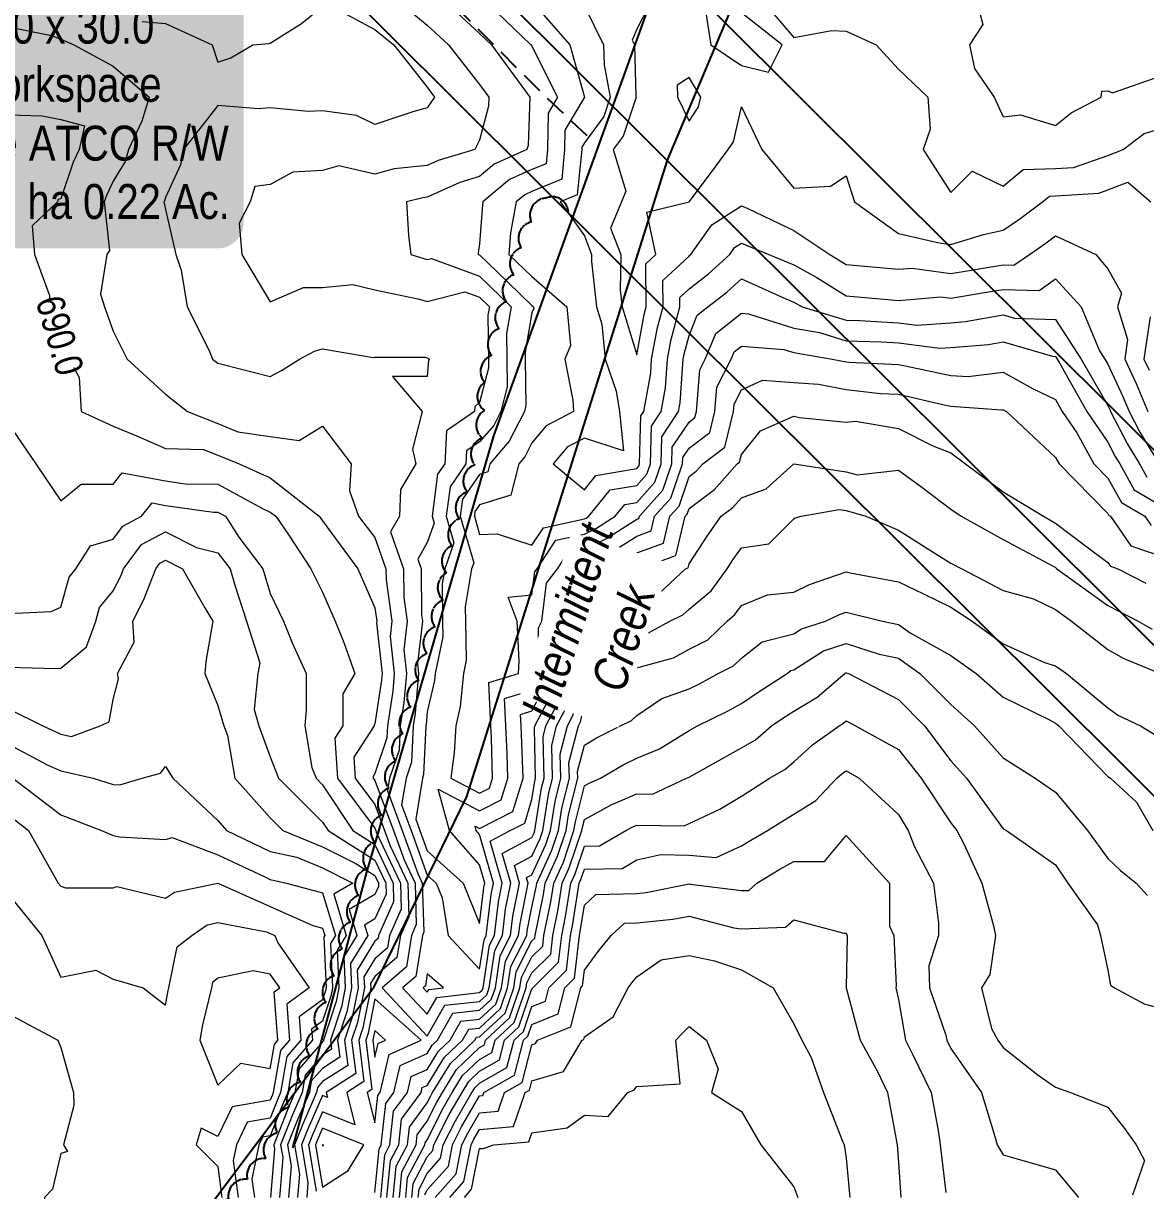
# Model space of a CAD drawing. Extents: x 634962 to 644935, y 5969185 to 5972988.
# Drawn here: x 644694.1 to 644854.8, y 5971638.5 to 5971805.6 of the extents above; entities that cross this region are included whole.
import ezdxf

# ---------------------------------------------------------------- set-up
doc = ezdxf.new("R2010")
doc.units = 0
doc.header["$LTSCALE"] = 5
doc.linetypes.add('0', pattern=[1, 1, 0])
doc.linetypes.add('UG_PIPE', pattern=[1.875, 1.25, -0.625])
for name, color, linetype in [('AS-FENCE-DASH', 48, 'foc-FENCE-DASH'), ('AS-PIPE-UG', 44, 'UG_PIPE'), ('F-RW', 190, 'Continuous'), ('P-TEMP-ATCO PIPELINES-T_2', 104, 'Continuous'), ('T-BUSH', 110, '0'), ('T-CREEK', 160, 'Continuous'), ('T-WATER-T', 170, 'Continuous')]:
    doc.layers.add(name, color=color, linetype=linetype)
doc.layers.add('C-TOPO-MAJR', color=7, linetype='Continuous', lineweight=15, true_color=0xd3aa5f)
doc.layers.add('C-TOPO-MINR', color=7, linetype='Continuous', lineweight=13, true_color=0xe9d5af)
doc.layers.add('C-TOPO-MAJR-TEXT', color=7, linetype='Continuous', true_color=0x644b1b)
doc.styles.add('80', font='ARIALN.TTF', dxfattribs={"height": 10})
doc.styles.add('80L', font='ARIALN.TTF', dxfattribs={"height": 10})
doc.styles.add('foc-LtypeFont', font='ARIALN.TTF', dxfattribs={"height": 7.35})
doc.styles.get("Standard").update_dxf_attribs({"font": 'ARIALN.TTF'})
doc.linetypes.add('foc-FENCE-DASH', pattern='A,0.5,-0.5,1,-0.5,1,-0.5,1,-0.5,1,-0.5,["X",foc-LtypeFont,S=0.2,R=0,X=-0.625,Y=-0.75],-0.5', length=7.5)
doc.linetypes.add('foc-TOPO-flowdirection-NOLINE', pattern='A,0,[">",foc-LtypeFont,S=0.3,R=0,X=0,Y=-0.945],-20,[">",foc-LtypeFont,S=0.3,R=0,X=0,Y=-0.945],0', length=20)

# ---------------------------------------------------------------- blocks, each defined once
blk = doc.blocks.new('*U797')
h = blk.add_hatch(color=255)
edge = h.paths.add_edge_path()
edge.add_line((-46.5, -37), (46.5, -37))
edge.add_arc((46.5, -31), 6, 270, 360)
edge.add_line((52.5, -31), (52.5, 29.5))
edge.add_arc((46.5, 29.5), 6, 0, 90)
edge.add_line((46.5, 35.5), (-46.5, 35.5))
edge.add_arc((-46.5, 29.5), 6, 90, 180)
edge.add_line((-52.5, 29.5), (-52.5, -31))
edge.add_arc((-46.5, -31), 6, 180, 270)
at = {"color": 104, "flags": 128}
blk.add_lwpolyline([(-46.5, -37, 3, 3, 0), (46.5, -37, 3, 3, 0.414214), (52.5, -31, 3, 3, 0), (52.5, 29.5, 3, 0, 0.414214), (46.5, 35.5, 0, 0, 0), (-46.5, 35.5, 0, 0, 0.414214), (-52.5, 29.5, 0, 0, 0), (-52.5, -31, 0, 3, 0.414214)], format="xyseb", close=True, dxfattribs=at)
blk.add_lwpolyline([(-49.68, -62.54, 0, 7.5, 0), (0, 0, 0, 0, 0)], format="xyseb", dxfattribs=at)
at = {"color": 104, "style": '80'}
blk.add_attdef('ENTER_TEXT_001', (-26.85, -4.92), '', height=10, dxfattribs=at)

msp = doc.modelspace()

# ---------------------------------------------------------------- linework, layer by layer
at = {"layer": 'AS-FENCE-DASH', "ltscale": 0.5, "flags": 128}
msp.add_lwpolyline([(644809.574, 5971860.059), (644792.52, 5971832.64), (644761.415, 5971746.51), (644743.21, 5971684.064), (644732.644, 5971644.635)], dxfattribs=at)
at = {"layer": 'AS-PIPE-UG', "ltscale": 0.5, "flags": 128}
msp.add_lwpolyline([(644643.009, 5971920.661), (644650.805, 5971912.84), (644660.051, 5971903.515), (644669.823, 5971893.729), (644682.549, 5971881.209), (644691.379, 5971872.403), (644703.136, 5971860.714), (644714.692, 5971849.19), (644725.136, 5971838.626), (644733.954, 5971829.913), (644744.626, 5971819.35), (644753.683, 5971810.3), (644762.108, 5971801.843), (644768.961, 5971794.985), (644775.485, 5971788.851)], dxfattribs=at)
at = {"layer": 'C-TOPO-MAJR', "lineweight": 15, "flags": 128}
for points, elevation in [([(644759.425, 5971809.584), (644766.782, 5971802.495), (644766.923, 5971802.303), (644770.576, 5971794.997), (644769.221, 5971792.699), (644769.136, 5971787.499), (644768.938, 5971785.485), (644766.923, 5971784.658), (644763.694, 5971783.23), (644759.901, 5971780.001), (644759.825, 5971779.601), (644759.425, 5971774.004), (644759.211, 5971772.717), (644759.217, 5971772.503), (644759.425, 5971772.427), (644761.924, 5971770.003), (644766.923, 5971765.21), (644767.161, 5971765.005), (644767.186, 5971764.741), (644766.923, 5971764.122), (644765.928, 5971758.502), (644765.936, 5971757.507), (644766.053, 5971750.879), (644765.828, 5971750.009), (644763.678, 5971745.756), (644760.883, 5971742.51), (644760.579, 5971741.357), (644759.425, 5971740.989), (644756.97, 5971737.467), (644756.657, 5971735.012), (644758.576, 5971728.363), (644758.272, 5971727.514), (644757.365, 5971722.076), (644757.387, 5971720.016), (644757.509, 5971714.434), (644757.095, 5971712.518), (644756.648, 5971707.797), (644756.017, 5971705.02), (644755.783, 5971701.164), (644755.313, 5971697.522), (644759.425, 5971695.379), (644760.849, 5971696.098), (644761.286, 5971697.522), (644761.116, 5971703.329), (644761.043, 5971705.02), (644760.731, 5971711.212), (644764.988, 5971712.518), (644765.105, 5971714.336), (644764.781, 5971720.016), (644763.515, 5971723.424), (644766.923, 5971723.765), (644767.34, 5971727.098), (644767.658, 5971727.514), (644770.339, 5971731.596), (644774.421, 5971732.477), (644776.14, 5971733.293), (644778.826, 5971735.012), (644780.213, 5971736.719), (644781.919, 5971737.008), (644784.533, 5971739.896), (644785.418, 5971742.51), (644785.518, 5971746.409), (644787.918, 5971750.009), (644788.15, 5971751.276), (644788.572, 5971757.507), (644788.705, 5971758.219), (644789.417, 5971760.915), (644790.601, 5971763.821), (644792.117, 5971765.005), (644794.811, 5971767.109), (644796.915, 5971769.003), (644803.278, 5971766.14), (644804.414, 5971765.674), (644805.623, 5971765.005), (644811.912, 5971763.093), (644813.881, 5971763.035), (644819.41, 5971762.719), (644822.046, 5971762.368), (644826.908, 5971762.711), (644829.027, 5971762.886), (644834.406, 5971763.851), (644836.042, 5971763.369), (644841.904, 5971763.163), (644845.568, 5971757.507), (644849.402, 5971750.891), (644849.683, 5971750.29), (644849.8, 5971750.009), (644852.208, 5971745.317), (644853.929, 5971742.51), (644854.991, 5971740.602)], 687.824), ([(644830.294, 5971809.993), (644831.471, 5971805.429), (644829.585, 5971802.495), (644830.316, 5971799.087), (644833.12, 5971794.997), (644834.406, 5971792.185), (644836.905, 5971792.498), (644841.904, 5971790.959), (644844.137, 5971792.763), (644848.464, 5971794.997), (644848.519, 5971795.88), (644849.402, 5971795.935), (644850.055, 5971795.649), (644856.9, 5971797.996)], 685.824), ([(644691.942, 5971792.498), (644696.78, 5971792.337), (644699.44, 5971791.825), (644702.849, 5971790.907), (644702.056, 5971787.499), (644701.226, 5971785.713), (644699.44, 5971780.47), (644699.083, 5971780.358), (644698.971, 5971780.001), (644695.351, 5971776.592), (644695.691, 5971772.503), (644697.811, 5971766.634), (644697.737, 5971765.005), (644699.44, 5971761.597), (644700.624, 5971757.507), (644702.087, 5971754.86), (644702.357, 5971750.009), (644706.939, 5971747.894), (644710.524, 5971746.423), (644714.437, 5971744.705), (644719.873, 5971744.572), (644721.935, 5971743.76), (644724.99, 5971742.51), (644729.433, 5971740.544), (644736.462, 5971735.012), (644736.931, 5971734.35), (644741.984, 5971727.514), (644744.429, 5971721.89), (644744.701, 5971720.016), (644744.672, 5971719.773), (644745.469, 5971712.518), (644745.386, 5971711.561), (644744.429, 5971705.32), (644744.317, 5971705.132), (644744.317, 5971705.02), (644741.43, 5971700.521), (644741.609, 5971697.522), (644744.429, 5971693.773), (644745.821, 5971690.024), (644746.614, 5971687.839), (644749.122, 5971682.526), (644749.274, 5971677.68), (644748.08, 5971675.028), (644747.584, 5971671.872), (644744.429, 5971669.168), (644743.808, 5971668.151), (644743.835, 5971667.53), (644742.678, 5971661.782), (644742.106, 5971660.032), (644742.843, 5971654.12), (644740.386, 5971652.533), (644741.568, 5971647.897), (644736.931, 5971649.78), (644735.478, 5971646.488), (644734.913, 5971645.035), (644736.031, 5971638.437)], 689.823), ([(644744.429, 5971638.241), (644745.021, 5971644.443), (644745.335, 5971645.035), (644745.979, 5971650.983), (644747.124, 5971652.533), (644748.06, 5971656.401), (644751.927, 5971658.143), (644752.644, 5971659.314), (644753.4, 5971660.032), (644755.576, 5971663.88), (644759.425, 5971664.303), (644761.099, 5971665.856), (644761.675, 5971667.53), (644762.359, 5971672.094), (644763.854, 5971675.028), (644764.182, 5971677.768), (644765.126, 5971682.526), (644764.409, 5971685.04), (644766.923, 5971686.374), (644768.072, 5971688.875), (644768.462, 5971690.024), (644769.269, 5971695.176), (644769.856, 5971697.522), (644769.743, 5971702.201), (644770.458, 5971705.02), (644771.82, 5971707.621), (644772.922, 5971712.518), (644772.909, 5971714.03), (644774.421, 5971717.132), (644776.344, 5971718.094), (644778.832, 5971720.016), (644780.699, 5971721.237), (644781.919, 5971722.516), (644785.305, 5971724.128), (644788.917, 5971727.514), (644789.285, 5971727.647), (644789.417, 5971728.197), (644792.095, 5971732.334), (644794.008, 5971735.012), (644795.677, 5971736.251), (644796.915, 5971737.651), (644800.462, 5971738.964), (644804.414, 5971742.51), (644811.912, 5971741.399), (644813.49, 5971740.932), (644819.41, 5971741.629), (644822.742, 5971739.179), (644826.908, 5971736.054), (644828.407, 5971735.012), (644834.406, 5971731.68), (644841.547, 5971727.872), (644841.904, 5971727.674), (644842.112, 5971727.514), (644849.402, 5971722.266), (644850.882, 5971721.496), (644853.728, 5971720.016), (644855.755, 5971718.871)], 689.823), ([(644748.838, 5971637.537), (644749.108, 5971640.357), (644751.583, 5971645.035), (644751.617, 5971645.345), (644751.927, 5971645.765), (644754.183, 5971650.277), (644755.501, 5971652.533), (644756.991, 5971654.968), (644759.425, 5971657.278), (644761.178, 5971658.278), (644761.64, 5971660.032), (644764.38, 5971662.575), (644766.085, 5971667.53), (644766.194, 5971668.258), (644766.923, 5971669.688), (644769.603, 5971672.348), (644769.91, 5971675.028), (644770.672, 5971678.777), (644771.251, 5971682.526), (644772.249, 5971684.698), (644774.057, 5971690.024), (644774.107, 5971690.338), (644774.421, 5971691.596), (644778.248, 5971693.695), (644781.919, 5971695.284), (644784.191, 5971695.25), (644789.06, 5971697.522), (644789.315, 5971697.625), (644789.417, 5971697.689), (644794.13, 5971700.307), (644796.915, 5971701.854), (644798.922, 5971703.014), (644801.232, 5971705.02), (644803.133, 5971706.3), (644804.414, 5971707.12), (644807.788, 5971709.144), (644811.709, 5971712.518), (644811.833, 5971712.597), (644811.912, 5971712.622), (644812.238, 5971712.518), (644819.41, 5971708.769), (644823.159, 5971705.02), (644826.908, 5971700.021), (644829.137, 5971697.522), (644834.406, 5971690.302), (644834.875, 5971690.024), (644841.904, 5971685.134), (644843.668, 5971682.526), (644847.901, 5971676.528), (644848.33, 5971675.028), (644849.402, 5971670.029), (644849.777, 5971667.905), (644850.34, 5971667.53), (644854.618, 5971665.247), (644856.9, 5971664.613)], 691.823), ([(644691.942, 5971702.407), (644697.505, 5971699.457), (644699.44, 5971698.575), (644704.055, 5971697.522), (644706.939, 5971696.608), (644707.9, 5971696.561), (644711.105, 5971697.522), (644713.705, 5971698.253), (644714.437, 5971699.187), (644715.47, 5971697.522), (644721.935, 5971691.475), (644723.184, 5971690.024), (644729.433, 5971687.025), (644733.245, 5971686.211), (644736.931, 5971684.7), (644741.279, 5971682.526), (644738.53, 5971680.927), (644740.315, 5971675.028), (644739.032, 5971672.926), (644739.263, 5971667.53), (644738.872, 5971665.588), (644737.057, 5971660.032), (644737.075, 5971659.887), (644736.931, 5971659.794), (644733.557, 5971655.908), (644732.975, 5971652.533), (644731.89, 5971650.076), (644729.931, 5971645.035), (644730.033, 5971644.436), (644729.465, 5971637.537)], 691.823), ([(644755.155, 5971637.537), (644757.156, 5971639.806), (644758.198, 5971645.035), (644758.607, 5971645.854), (644759.425, 5971647.255), (644764.277, 5971647.682), (644765.958, 5971652.533), (644766.572, 5971652.884), (644766.923, 5971654.214), (644771.422, 5971655.533), (644774.102, 5971660.032), (644774.33, 5971660.123), (644774.421, 5971660.486), (644778.572, 5971663.379), (644780.703, 5971667.53), (644781.216, 5971668.233), (644781.919, 5971669.081), (644785.439, 5971671.508), (644789.417, 5971672.172), (644793.053, 5971671.392), (644796.915, 5971670.079), (644801.468, 5971667.53), (644804.414, 5971662.375), (644805.549, 5971660.032), (644806.913, 5971657.532), (644808.652, 5971652.533), (644811.376, 5971645.571), (644811.653, 5971645.035), (644811.912, 5971643.161), (644812.461, 5971637.537)], 693.822)]:
    msp.add_lwpolyline(points, dxfattribs=dict(at, elevation=elevation))
at = {"layer": 'C-TOPO-MINR', "lineweight": 13, "flags": 128}
for points, elevation in [([(644746.347, 5971809.993), (644751.927, 5971805.288), (644754.958, 5971802.495), (644759.425, 5971796.821), (644760.748, 5971794.997), (644760.698, 5971793.724), (644759.425, 5971788.86), (644758.744, 5971787.499), (644753.489, 5971785.937), (644751.927, 5971785.227), (644747.202, 5971784.725), (644744.429, 5971784.008), (644739.264, 5971785.166), (644736.931, 5971784.499), (644732.676, 5971784.256), (644729.433, 5971782.501), (644727.21, 5971782.223), (644726.576, 5971780.001), (644724.981, 5971776.955), (644725.362, 5971772.503), (644729.433, 5971765.719), (644734.182, 5971767.753), (644736.931, 5971767.753), (644741.248, 5971768.186), (644744.429, 5971767.446), (644750.825, 5971766.107), (644751.927, 5971765.754), (644757.283, 5971767.147), (644759.425, 5971766.368), (644760.831, 5971765.005), (644760.619, 5971763.81), (644760.675, 5971757.507), (644760.697, 5971756.235), (644759.425, 5971751.312), (644758.759, 5971750.675), (644758.711, 5971750.009), (644754.667, 5971747.269), (644754.426, 5971742.51), (644753.4, 5971741.038), (644752.632, 5971735.012), (644752.917, 5971734.022), (644751.927, 5971731.264), (644750.563, 5971728.878), (644751.045, 5971727.514), (644751.101, 5971720.842), (644751.221, 5971720.016), (644750.515, 5971713.93), (644750.67, 5971712.518), (644750.172, 5971706.775), (644749.903, 5971705.02), (644749.647, 5971699.802), (644748.881, 5971697.522), (644748.253, 5971693.697), (644749.617, 5971690.024), (644751.927, 5971683.659), (644753.193, 5971682.526), (644754.046, 5971680.407), (644754.926, 5971675.028), (644759.425, 5971670.176), (644760.058, 5971674.395), (644760.38, 5971675.028), (644761.08, 5971680.871), (644761.408, 5971682.526), (644759.425, 5971689.481), (644758.945, 5971690.024), (644758.768, 5971690.681), (644759.425, 5971690.339), (644764.2, 5971692.747), (644765.664, 5971697.522), (644765.626, 5971698.819), (644765.359, 5971705.02), (644765.276, 5971706.667), (644766.923, 5971707.173), (644768.759, 5971710.682), (644769.173, 5971712.518), (644769.129, 5971717.811), (644770.204, 5971720.016), (644770.672, 5971723.765), (644773.539, 5971727.514), (644773.889, 5971728.047), (644774.421, 5971728.162), (644779.066, 5971730.367), (644781.919, 5971732.193), (644783.992, 5971732.939), (644784.492, 5971735.012), (644786.832, 5971737.598), (644788.495, 5971742.51), (644788.518, 5971743.41), (644789.417, 5971744.76), (644792.395, 5971747.031), (644793.133, 5971750.009), (644793.412, 5971753.512), (644795.434, 5971757.507), (644795.863, 5971758.559), (644796.915, 5971759.381), (644803.016, 5971758.904), (644804.414, 5971758.465), (644809.912, 5971757.507), (644811.912, 5971757.112), (644812.359, 5971757.059), (644819.41, 5971756.757), (644820.382, 5971756.534), (644826.908, 5971755.191), (644829.407, 5971755.007), (644834.406, 5971755.632), (644838.606, 5971753.307), (644841.904, 5971751.726), (644842.874, 5971750.009), (644844.958, 5971746.954), (644847.403, 5971742.51), (644849.402, 5971740.477), (644851.356, 5971736.966), (644854.687, 5971735.012), (644855.59, 5971733.702)], 688.623), ([(644753.103, 5971809.993), (644759.425, 5971804.131), (644761.123, 5971802.495), (644765.852, 5971796.068), (644766.629, 5971794.997), (644766.357, 5971788.065), (644766.209, 5971787.499), (644761.505, 5971785.419), (644759.425, 5971783.648), (644756.613, 5971782.813), (644751.927, 5971780.682), (644751.311, 5971780.617), (644748.928, 5971780.001), (644749.248, 5971775.182), (644749.583, 5971772.503), (644751.927, 5971771.753), (644752.522, 5971771.907), (644759.425, 5971769.397), (644763.955, 5971765.005), (644763.273, 5971761.156), (644763.306, 5971757.507), (644763.375, 5971753.557), (644762.458, 5971750.009), (644761.439, 5971747.994), (644759.425, 5971745.655), (644757.551, 5971744.385), (644757.456, 5971742.51), (644755.185, 5971739.252), (644754.644, 5971735.012), (644755.747, 5971731.193), (644754.426, 5971727.514), (644754.069, 5971725.372), (644754.127, 5971720.016), (644754.176, 5971717.767), (644753.042, 5971712.518), (644752.945, 5971711.5), (644751.927, 5971707.02), (644751.767, 5971705.18), (644751.743, 5971705.02), (644751.401, 5971698.048), (644751.224, 5971697.522), (644750.266, 5971691.685), (644750.883, 5971690.024), (644751.927, 5971687.147), (644757.088, 5971682.526), (644759.425, 5971676.72), (644760.046, 5971681.905), (644760.169, 5971682.526), (644759.425, 5971685.134), (644755.099, 5971690.024), (644753.505, 5971695.944), (644759.425, 5971692.859), (644762.525, 5971694.422), (644763.475, 5971697.522), (644763.371, 5971701.074), (644763.201, 5971705.02), (644763.004, 5971708.94), (644766.923, 5971710.143), (644767.739, 5971711.702), (644767.923, 5971712.518), (644767.868, 5971719.071), (644768.329, 5971720.016), (644769.006, 5971725.432), (644770.599, 5971727.514), (644772.114, 5971729.821), (644774.421, 5971730.319), (644777.603, 5971731.83), (644781.919, 5971734.593), (644782.228, 5971734.704), (644782.302, 5971735.012), (644785.683, 5971738.747), (644786.956, 5971742.51), (644787.018, 5971744.91), (644789.417, 5971748.509), (644790.268, 5971749.158), (644790.479, 5971750.009), (644790.954, 5971755.97), (644791.731, 5971757.507), (644793.232, 5971761.19), (644796.915, 5971764.068), (644797.932, 5971763.988), (644804.414, 5971761.953), (644808.11, 5971761.308), (644811.912, 5971760.153), (644816.91, 5971760.006), (644819.41, 5971759.863), (644825.342, 5971759.072), (644826.908, 5971759.183), (644832.287, 5971759.625), (644834.406, 5971760.006), (644841.495, 5971757.915), (644841.904, 5971757.901), (644842.159, 5971757.507), (644842.512, 5971756.899), (644846.403, 5971750.009), (644849.402, 5971745.613), (644850.454, 5971743.563), (644851.1, 5971742.51), (644853.174, 5971738.784), (644856.9, 5971736.598)], 688.224), ([(644766.923, 5971808.717), (644772.338, 5971802.495), (644774.421, 5971794.997), (644774.421, 5971794.997), (644771.64, 5971790.28), (644771.594, 5971787.499), (644771.176, 5971783.246), (644766.923, 5971781.501), (644765.883, 5971781.041), (644764.662, 5971780.001), (644763.824, 5971775.602), (644763.602, 5971772.503), (644766.923, 5971769.319), (644771.922, 5971765.005), (644772.448, 5971759.48), (644771.609, 5971757.507), (644772.781, 5971751.648), (644772.878, 5971750.009), (644768.968, 5971747.964), (644766.923, 5971745.51), (644765.916, 5971743.518), (644765.049, 5971742.51), (644763.874, 5971738.061), (644759.425, 5971736.642), (644758.756, 5971735.682), (644758.67, 5971735.012), (644759.425, 5971732.397), (644761.924, 5971732.513), (644766.923, 5971730.872), (644768.565, 5971733.371), (644774.421, 5971734.635), (644774.677, 5971734.756), (644775.077, 5971735.012), (644778.144, 5971738.787), (644781.919, 5971739.427), (644783.384, 5971741.045), (644783.88, 5971742.51), (644784.019, 5971747.909), (644785.418, 5971750.009), (644786.038, 5971753.388), (644786.317, 5971757.507), (644786.807, 5971760.117), (644788.098, 5971765.005), (644788.087, 5971766.335), (644789.417, 5971767.582), (644792.18, 5971769.74), (644795.25, 5971772.503), (644795.938, 5971773.481), (644796.915, 5971774.109), (644800.827, 5971772.503), (644804.414, 5971771.03), (644807.713, 5971769.203), (644811.912, 5971766.571), (644818.426, 5971765.988), (644819.41, 5971765.9), (644825.47, 5971766.443), (644826.908, 5971766.24), (644832.285, 5971767.125), (644834.406, 5971767.475), (644839.555, 5971767.353), (644841.904, 5971768.983), (644845.582, 5971765.005), (644848.192, 5971758.716), (644848.976, 5971757.507), (644849.402, 5971756.771), (644851.558, 5971752.164), (644852.454, 5971750.009), (644853.962, 5971747.071), (644856.759, 5971742.51)], 687.424), ([(644798.949, 5971809.993), (644804.414, 5971803.544), (644809.878, 5971804.528), (644811.912, 5971804.462), (644816.197, 5971802.495), (644819.41, 5971799.035), (644823.608, 5971794.997), (644823.973, 5971790.433), (644822.938, 5971787.499), (644826.908, 5971781.363), (644829.975, 5971784.432), (644834.406, 5971782.268), (644837.253, 5971784.651), (644841.904, 5971784.772), (644844.464, 5971784.939), (644849.402, 5971786.639), (644851.588, 5971787.499), (644854.582, 5971789.817), (644856.9, 5971790.463)], 686.224), ([(644711.104, 5971805.827), (644714.437, 5971805.571), (644721.101, 5971802.495), (644721.935, 5971799.995), (644723.809, 5971800.62), (644726.93, 5971802.495), (644729.218, 5971802.71), (644729.433, 5971802.754), (644733.9, 5971805.526), (644736.931, 5971807.975)], 689.023), ([(644739.693, 5971807.231), (644744.429, 5971804.69), (644747.155, 5971802.495), (644751.927, 5971796.439), (644752.968, 5971794.997), (644751.927, 5971793.497), (644749.844, 5971792.914), (644744.429, 5971791.109), (644741.804, 5971792.372), (644736.931, 5971793.069), (644734.886, 5971792.952), (644729.433, 5971793.497), (644727.766, 5971793.331), (644721.935, 5971793.798), (644717.014, 5971787.499), (644716.607, 5971785.328), (644714.437, 5971780.626), (644714.295, 5971780.142), (644714.209, 5971780.001), (644714.437, 5971778.93), (644715.937, 5971772.503), (644716.686, 5971770.253), (644717.561, 5971765.005), (644720.684, 5971758.757), (644721.185, 5971757.507), (644721.935, 5971756.951), (644722.685, 5971756.757), (644729.433, 5971755.007), (644731.04, 5971755.9), (644733.65, 5971757.507), (644735.764, 5971758.673), (644736.931, 5971758.965), (644744.178, 5971757.757), (644744.429, 5971757.785), (644751.649, 5971757.785), (644751.927, 5971757.715), (644752.268, 5971757.507), (644752.094, 5971757.34), (644751.927, 5971755.004), (644746.931, 5971755.004), (644751.177, 5971750.009), (644749.828, 5971744.61), (644750.287, 5971742.51), (644748.105, 5971738.835), (644747.948, 5971735.012), (644746.668, 5971732.773), (644748.524, 5971727.514), (644748.559, 5971723.384), (644749.047, 5971720.016), (644748.567, 5971715.878), (644748.936, 5971712.518), (644748.577, 5971708.37), (644748.063, 5971705.02), (644747.893, 5971701.556), (644746.538, 5971697.522), (644746.241, 5971695.71), (644748.352, 5971690.024), (644750.586, 5971683.867), (644751.219, 5971682.526), (644751.44, 5971675.515), (644751.22, 5971675.028), (644750.298, 5971669.158), (644748.398, 5971667.53), (644751.927, 5971663.741), (644753.296, 5971666.161), (644759.425, 5971666.834), (644759.786, 5971667.169), (644759.91, 5971667.53), (644760.825, 5971673.628), (644761.538, 5971675.028), (644762.114, 5971679.837), (644762.647, 5971682.526), (644760.942, 5971688.507), (644763.799, 5971690.024), (644765.876, 5971691.071), (644766.923, 5971694.487), (644767.334, 5971697.111), (644767.437, 5971697.522), (644767.264, 5971704.679), (644767.35, 5971705.02), (644769.779, 5971709.662), (644770.422, 5971712.518), (644770.389, 5971716.551), (644772.078, 5971720.016), (644772.338, 5971722.099), (644774.421, 5971724.823), (644776.049, 5971725.887), (644777.602, 5971727.514), (644780.529, 5971728.904), (644781.919, 5971729.794), (644785.756, 5971731.175), (644786.681, 5971735.012), (644787.981, 5971736.449), (644789.417, 5971740.693), (644790.461, 5971741.467), (644791.384, 5971742.51), (644794.522, 5971744.904), (644795.787, 5971750.009), (644795.871, 5971751.053), (644796.915, 5971753.118), (644799.915, 5971754.508), (644804.414, 5971754.161), (644807.978, 5971753.942), (644811.912, 5971753.166), (644816.836, 5971752.582), (644819.41, 5971752.472), (644825.936, 5971750.981), (644826.908, 5971750.781), (644834.168, 5971750.246), (644834.406, 5971750.276), (644834.889, 5971750.009), (644841.904, 5971743.419), (644842.404, 5971742.51), (644849.402, 5971735.393), (644849.538, 5971735.149), (644849.771, 5971735.012), (644852.678, 5971730.79), (644856.9, 5971729.365)], 689.023), ([(644774.421, 5971808.008), (644777.178, 5971802.495), (644777.261, 5971799.655), (644778.124, 5971794.997), (644777.198, 5971792.22), (644774.421, 5971788.477), (644774.058, 5971787.862), (644774.053, 5971787.499), (644773.414, 5971781.008), (644770.961, 5971780.001), (644774.421, 5971775.181), (644775.463, 5971772.503), (644775.448, 5971771.476), (644776.159, 5971765.005), (644776.921, 5971762.505), (644777.397, 5971757.507), (644778.993, 5971752.935), (644779.471, 5971750.009), (644780.045, 5971744.384), (644774.421, 5971746.202), (644771.998, 5971744.934), (644769.978, 5971742.51), (644774.421, 5971738.819), (644776.076, 5971740.856), (644781.919, 5971741.845), (644782.235, 5971742.194), (644782.342, 5971742.51), (644782.519, 5971749.409), (644782.919, 5971750.009), (644783.926, 5971755.5), (644784.062, 5971757.507), (644784.909, 5971762.015), (644785.698, 5971765.005), (644785.668, 5971768.754), (644789.417, 5971772.268), (644789.549, 5971772.371), (644789.695, 5971772.503), (644792.678, 5971776.741), (644796.915, 5971779.465), (644797.825, 5971779.091), (644804.414, 5971775.9), (644809.591, 5971772.503), (644811.912, 5971771.048), (644813.509, 5971770.905), (644819.41, 5971770.376), (644821.361, 5971770.551), (644826.908, 5971769.768), (644829.256, 5971770.155), (644834.406, 5971771.003), (644835.941, 5971770.967), (644838.155, 5971772.503), (644840.386, 5971774.02), (644841.904, 5971775.158), (644847.698, 5971772.503), (644849.402, 5971770.421), (644851.352, 5971766.954), (644850.775, 5971765.005), (644852.224, 5971760.328), (644851.81, 5971757.507), (644853.432, 5971754.039), (644855.108, 5971750.009)], 687.024), ([(644783.729, 5971808.183), (644781.919, 5971804.744), (644781.258, 5971803.156), (644781.589, 5971802.495), (644781.805, 5971795.111), (644781.827, 5971794.997), (644779.975, 5971789.443), (644778.533, 5971787.499), (644780.35, 5971781.57), (644779.743, 5971780.001), (644778.171, 5971776.251), (644779.628, 5971772.503), (644779.557, 5971767.367), (644779.816, 5971765.005), (644781.919, 5971758.107), (644783.011, 5971763.913), (644783.299, 5971765.005), (644783.25, 5971771.173), (644784.668, 5971772.503), (644783.355, 5971778.565), (644789.417, 5971780.001), (644789.417, 5971780.001), (644789.418, 5971780.001), (644792.631, 5971784.285), (644795.041, 5971787.499), (644795.791, 5971788.624), (644796.915, 5971793.635), (644799.849, 5971787.499), (644804.414, 5971781.973), (644809.663, 5971782.25), (644811.912, 5971783.749), (644813.095, 5971780.001), (644819.41, 5971775.474), (644825.262, 5971774.149), (644826.908, 5971773.939), (644831.579, 5971775.33), (644834.406, 5971775.952), (644836.816, 5971777.591), (644840.029, 5971780.001), (644841.05, 5971780.855), (644841.904, 5971780.877), (644848.122, 5971781.281), (644849.402, 5971781.722), (644852.239, 5971782.838), (644855.578, 5971780.001)], 686.624), ([(644691.942, 5971805.065), (644698.101, 5971803.835), (644699.44, 5971803.31), (644701.316, 5971802.495), (644706.939, 5971799.455), (644712.093, 5971794.997), (644711.028, 5971791.588), (644709.133, 5971787.499), (644708.636, 5971785.802), (644706.939, 5971783), (644705.987, 5971780.953), (644705.662, 5971780.001), (644706.403, 5971773.038), (644706.039, 5971772.503), (644705.129, 5971766.814), (644705.689, 5971765.005), (644706.939, 5971761.506), (644708.938, 5971757.507), (644714.437, 5971752.508), (644717.609, 5971750.009), (644721.935, 5971748.304), (644724.818, 5971747.125), (644729.433, 5971746.423), (644733.556, 5971745.885), (644736.931, 5971747.91), (644741.021, 5971742.51), (644740.787, 5971738.654), (644742.068, 5971735.012), (644744.429, 5971731.977), (644746.004, 5971727.514), (644746.017, 5971725.926), (644746.874, 5971720.016), (644746.62, 5971717.825), (644747.203, 5971712.518), (644746.981, 5971709.966), (644746.223, 5971705.02), (644746.139, 5971703.31), (644744.429, 5971698.22), (644744.156, 5971697.795), (644744.173, 5971697.522), (644744.429, 5971697.181), (644747.086, 5971690.024), (644748.6, 5971685.853), (644750.17, 5971682.526), (644750.357, 5971676.598), (644749.65, 5971675.028), (644748.941, 5971670.515), (644745.458, 5971667.53), (644751.927, 5971660.584), (644754.436, 5971665.021), (644759.425, 5971665.568), (644760.442, 5971666.512), (644760.792, 5971667.53), (644761.592, 5971672.861), (644762.696, 5971675.028), (644763.148, 5971678.803), (644763.887, 5971682.526), (644762.676, 5971686.773), (644766.923, 5971689.029), (644767.236, 5971689.711), (644767.343, 5971690.024), (644768.302, 5971696.143), (644768.646, 5971697.522), (644768.503, 5971703.44), (644768.904, 5971705.02), (644770.8, 5971708.642), (644771.672, 5971712.518), (644771.649, 5971715.29), (644773.953, 5971720.016), (644774.005, 5971720.433), (644774.421, 5971720.978), (644778.374, 5971723.562), (644781.919, 5971727.276), (644782.08, 5971727.353), (644782.252, 5971727.514), (644787.521, 5971729.411), (644788.87, 5971735.012), (644789.13, 5971735.3), (644789.417, 5971736.149), (644793.069, 5971738.859), (644796.301, 5971742.51), (644796.649, 5971742.776), (644796.915, 5971743.85), (644799.653, 5971747.271), (644804.414, 5971749.327), (644805.247, 5971749.175), (644811.912, 5971748.509), (644813.275, 5971748.646), (644819.41, 5971747.603), (644824.312, 5971745.106), (644826.908, 5971744.117), (644829.017, 5971742.51), (644834.406, 5971738.5), (644840.173, 5971735.012), (644841.904, 5971734.055), (644845.994, 5971730.923), (644849.402, 5971728.407), (644849.766, 5971727.878), (644850.845, 5971727.514), (644854.828, 5971725.443)], 689.423), ([(644855.449, 5971763.553), (644854.561, 5971757.507), (644855.307, 5971755.913)], 686.624), ([(644691.942, 5971748.244), (644695.842, 5971742.51), (644699.44, 5971737.218), (644702.342, 5971739.609), (644706.939, 5971739.609), (644708.224, 5971741.225), (644714.437, 5971740.069), (644717.274, 5971739.673), (644721.935, 5971739.611), (644728.33, 5971736.115), (644729.433, 5971735.627), (644730.214, 5971735.012), (644732.111, 5971732.334), (644735.244, 5971727.514), (644736.931, 5971724.14), (644738.724, 5971720.016), (644739.986, 5971716.961), (644741.572, 5971712.518), (644739.84, 5971709.609), (644739.84, 5971705.02), (644738.703, 5971703.248), (644739.046, 5971697.522), (644744.429, 5971690.365), (644744.555, 5971690.024), (644744.628, 5971689.825), (644748.073, 5971682.526), (644748.191, 5971678.763), (644746.51, 5971675.028), (644746.227, 5971673.23), (644744.429, 5971671.688), (644742.853, 5971669.106), (644742.92, 5971667.53), (644741.917, 5971662.544), (644741.096, 5971660.032), (644741.689, 5971655.273), (644737.445, 5971652.533), (644737.621, 5971651.843), (644736.931, 5971652.124), (644734.76, 5971647.206), (644733.917, 5971645.035), (644734.831, 5971639.637), (644734.659, 5971637.537)], 690.223), ([(644691.942, 5971721.088), (644698.076, 5971721.38), (644699.44, 5971722.017), (644700.636, 5971726.319), (644701.611, 5971727.514), (644703.673, 5971730.78), (644706.939, 5971731.732), (644708.332, 5971733.619), (644710.976, 5971735.012), (644712.509, 5971736.94), (644714.437, 5971736.582), (644721.327, 5971735.62), (644721.935, 5971735.612), (644723.032, 5971735.012), (644724.934, 5971732.013), (644728.379, 5971727.514), (644729.433, 5971723.963), (644731.356, 5971720.016), (644732.557, 5971716.892), (644734.598, 5971712.518), (644734.598, 5971707.353), (644734.37, 5971705.02), (644735.387, 5971699.066), (644735.993, 5971697.522), (644736.931, 5971696.584), (644741.253, 5971690.024), (644744.429, 5971688.024), (644747.024, 5971682.526), (644747.109, 5971679.846), (644744.939, 5971675.028), (644744.87, 5971674.587), (644744.429, 5971674.209), (644741.898, 5971670.061), (644742.006, 5971667.53), (644741.156, 5971663.305), (644740.087, 5971660.032), (644740.536, 5971656.427), (644736.931, 5971654.1), (644736.203, 5971653.261), (644736.078, 5971652.533), (644734.043, 5971647.923), (644732.92, 5971645.035), (644733.632, 5971640.836), (644733.36, 5971637.537)], 690.623), ([(644745.257, 5971637.537), (644745.839, 5971643.626), (644746.585, 5971645.035), (644747.107, 5971649.856), (644749.085, 5971652.533), (644749.638, 5971654.822), (644751.927, 5971655.853), (644753.514, 5971658.445), (644755.185, 5971660.032), (644756.717, 5971662.74), (644759.425, 5971663.037), (644761.755, 5971665.2), (644762.557, 5971667.53), (644763.126, 5971671.327), (644765.012, 5971675.028), (644765.217, 5971676.734), (644766.365, 5971682.526), (644766.143, 5971683.306), (644766.923, 5971683.72), (644768.907, 5971688.04), (644769.581, 5971690.024), (644770.237, 5971694.208), (644771.065, 5971697.522), (644770.982, 5971700.961), (644772.012, 5971705.02), (644772.84, 5971706.601), (644774.171, 5971712.518), (644774.169, 5971712.77), (644774.421, 5971713.287), (644778.907, 5971715.53), (644781.919, 5971717.858), (644783.615, 5971718.32), (644786.668, 5971720.016), (644788.53, 5971720.903), (644789.417, 5971721.735), (644792.57, 5971724.362), (644794.857, 5971727.514), (644795.666, 5971728.764), (644796.915, 5971730.513), (644800.852, 5971731.076), (644804.414, 5971734.638), (644804.611, 5971734.815), (644805.483, 5971735.012), (644810.933, 5971735.991), (644811.912, 5971735.846), (644814.724, 5971735.012), (644819.41, 5971733.039), (644824.766, 5971729.656), (644826.908, 5971728.283), (644828.486, 5971727.514), (644834.406, 5971724.39), (644838.731, 5971723.189), (644841.904, 5971721.666), (644844.195, 5971720.016), (644849.402, 5971715.941), (644851.589, 5971714.705), (644856.9, 5971712.518)], 690.223), ([(644691.942, 5971713.411), (644698.709, 5971713.25), (644699.44, 5971713.268), (644703.138, 5971716.319), (644704.439, 5971720.016), (644704.982, 5971721.972), (644706.939, 5971724.37), (644708.022, 5971726.431), (644708.438, 5971727.514), (644710.986, 5971730.965), (644714.437, 5971732.783), (644718.895, 5971730.554), (644721.935, 5971729.809), (644723.692, 5971727.514), (644724.434, 5971725.015), (644726.025, 5971720.016), (644727.933, 5971714.018), (644727.657, 5971712.518), (644727.112, 5971707.341), (644727.808, 5971705.02), (644729.433, 5971700.589), (644730.638, 5971697.522), (644736.931, 5971691.229), (644737.725, 5971690.024), (644744.429, 5971685.803), (644745.976, 5971682.526), (644746.026, 5971680.929), (644744.429, 5971677.382), (644742.94, 5971676.516), (644743.391, 5971675.028), (644740.943, 5971671.016), (644741.091, 5971667.53), (644740.394, 5971664.066), (644739.077, 5971660.032), (644739.382, 5971657.58), (644736.931, 5971655.998), (644735.321, 5971654.143), (644735.043, 5971652.533), (644733.325, 5971648.641), (644731.924, 5971645.035), (644732.432, 5971642.036), (644732.062, 5971637.537)], 691.023), ([(644691.942, 5971707.472), (644696.845, 5971705.02), (644699.44, 5971703.836), (644700.974, 5971703.487), (644705.064, 5971705.02), (644706.362, 5971705.597), (644706.939, 5971708.77), (644707.714, 5971711.743), (644707.563, 5971712.518), (644709.938, 5971717.017), (644709.735, 5971720.016), (644711.354, 5971723.099), (644713.053, 5971727.514), (644713.64, 5971728.31), (644714.437, 5971728.73), (644716.868, 5971727.514), (644720.06, 5971721.891), (644721.203, 5971720.016), (644720.216, 5971714.237), (644720.06, 5971712.518), (644721.935, 5971707.935), (644722.809, 5971705.02), (644723.316, 5971703.639), (644724.38, 5971697.522), (644729.433, 5971691.853), (644731.262, 5971690.024), (644736.931, 5971687.699), (644741.58, 5971685.375), (644744.429, 5971683.581), (644744.927, 5971682.526), (644744.943, 5971682.012), (644744.429, 5971680.869), (644740.735, 5971678.722), (644741.853, 5971675.028), (644739.987, 5971671.971), (644740.177, 5971667.53), (644739.633, 5971664.827), (644738.067, 5971660.032), (644738.229, 5971658.734), (644736.931, 5971657.896), (644734.439, 5971655.026), (644734.009, 5971652.533), (644732.608, 5971649.358), (644730.927, 5971645.035), (644731.232, 5971643.236), (644730.764, 5971637.537)], 691.423), ([(644746.152, 5971637.537), (644746.656, 5971642.809), (644747.834, 5971645.035), (644748.234, 5971648.728), (644751.045, 5971652.533), (644751.217, 5971653.244), (644751.927, 5971653.564), (644754.383, 5971657.576), (644756.97, 5971660.032), (644757.857, 5971661.6), (644759.425, 5971661.772), (644762.411, 5971664.544), (644763.439, 5971667.53), (644763.893, 5971670.56), (644766.17, 5971675.028), (644766.251, 5971675.7), (644766.923, 5971679.089), (644767.504, 5971681.945), (644767.594, 5971682.526), (644769.743, 5971687.204), (644770.7, 5971690.024), (644771.204, 5971693.241), (644772.275, 5971697.522), (644772.221, 5971699.722), (644773.566, 5971705.02), (644773.86, 5971705.581), (644774.421, 5971708.075), (644777.42, 5971709.519), (644780.574, 5971712.518), (644781.471, 5971712.967), (644781.919, 5971713.313), (644787.186, 5971714.75), (644789.417, 5971715.989), (644792.102, 5971717.332), (644794.854, 5971720.016), (644795.978, 5971720.953), (644796.915, 5971722.245), (644800.665, 5971723.765), (644804.414, 5971724.164), (644806.663, 5971725.265), (644811.912, 5971727.082), (644812.488, 5971726.938), (644819.41, 5971725.64), (644823.009, 5971723.915), (644826.908, 5971722.005), (644829.954, 5971720.016), (644834.406, 5971716.778), (644840.343, 5971714.08), (644841.904, 5971713.62), (644843.465, 5971712.518), (644849.402, 5971707.606), (644850.902, 5971706.52), (644854.088, 5971705.02), (644856.9, 5971703.289)], 690.623), ([(644747.048, 5971637.537), (644747.473, 5971641.991), (644749.084, 5971645.035), (644749.362, 5971647.601), (644751.927, 5971651.074), (644752.414, 5971652.047), (644752.698, 5971652.533), (644755.252, 5971656.706), (644758.756, 5971660.032), (644758.997, 5971660.459), (644759.425, 5971660.506), (644763.067, 5971663.887), (644764.321, 5971667.53), (644764.66, 5971669.792), (644766.923, 5971674.232), (644767.322, 5971674.629), (644767.368, 5971675.028), (644768.56, 5971680.889), (644768.813, 5971682.526), (644770.578, 5971686.369), (644771.819, 5971690.024), (644772.172, 5971692.273), (644773.484, 5971697.522), (644773.461, 5971698.482), (644774.421, 5971702.266), (644776.151, 5971703.29), (644779.611, 5971705.02), (644781.169, 5971705.77), (644781.919, 5971706.483), (644785.505, 5971708.932), (644789.417, 5971710.313), (644790.897, 5971711.038), (644793.583, 5971712.518), (644795.805, 5971713.629), (644796.915, 5971714.713), (644799.894, 5971717.037), (644804.414, 5971718.206), (644805.519, 5971718.911), (644808.978, 5971720.016), (644810.948, 5971720.98), (644811.912, 5971721.314), (644817.101, 5971720.016), (644819.41, 5971719.532), (644821.077, 5971718.349), (644826.908, 5971715.079), (644830.528, 5971712.518), (644834.406, 5971709.11), (644841.023, 5971705.901), (644841.904, 5971705.425), (644842.372, 5971705.02), (644849.402, 5971697.764), (644849.76, 5971697.522), (644853.492, 5971694.114), (644855.828, 5971690.024)], 691.023), ([(644747.943, 5971637.537), (644748.29, 5971641.174), (644750.334, 5971645.035), (644750.489, 5971646.473), (644751.927, 5971648.419), (644753.298, 5971651.162), (644754.099, 5971652.533), (644756.122, 5971655.837), (644759.425, 5971658.972), (644760.099, 5971659.357), (644760.277, 5971660.032), (644763.724, 5971663.231), (644765.203, 5971667.53), (644765.427, 5971669.025), (644766.923, 5971671.96), (644768.463, 5971673.488), (644768.639, 5971675.028), (644769.616, 5971679.833), (644770.032, 5971682.526), (644771.414, 5971685.533), (644772.938, 5971690.024), (644773.139, 5971691.306), (644774.421, 5971696.434), (644775.124, 5971696.819), (644776.748, 5971697.522), (644779.997, 5971699.445), (644781.919, 5971700.406), (644785.206, 5971701.733), (644789.417, 5971704.354), (644789.846, 5971704.592), (644790.617, 5971705.02), (644794.844, 5971707.092), (644796.915, 5971708.234), (644799.476, 5971709.958), (644803.476, 5971712.518), (644804.003, 5971712.929), (644804.414, 5971713.035), (644808.676, 5971715.754), (644811.912, 5971716.788), (644816.655, 5971715.273), (644819.41, 5971714.695), (644822.478, 5971712.518), (644826.908, 5971708.088), (644830.282, 5971705.02), (644834.406, 5971700.438), (644838.97, 5971697.522), (644841.904, 5971695.537), (644846.476, 5971690.024), (644849.402, 5971686.025), (644851.212, 5971684.336), (644853.439, 5971682.526), (644855.1, 5971680.726)], 691.423), ([(644749.733, 5971637.537), (644749.925, 5971639.54), (644751.927, 5971643.323), (644752.729, 5971644.233), (644752.889, 5971645.035), (644755.068, 5971649.393), (644756.902, 5971652.533), (644757.86, 5971654.098), (644759.425, 5971655.584), (644762.257, 5971657.2), (644763.004, 5971660.032), (644765.036, 5971661.918), (644766.923, 5971667.402), (644767.015, 5971667.438), (644767.038, 5971667.53), (644770.743, 5971671.207), (644771.181, 5971675.028), (644771.728, 5971677.721), (644772.471, 5971682.526), (644773.085, 5971683.862), (644774.421, 5971687.799), (644776.598, 5971687.847), (644780.376, 5971690.024), (644781.373, 5971690.57), (644781.919, 5971690.807), (644788.736, 5971690.706), (644789.417, 5971691.024), (644793.848, 5971693.091), (644796.915, 5971694.962), (644798.482, 5971695.955), (644800.952, 5971697.522), (644803.146, 5971698.789), (644804.414, 5971699.89), (644807.121, 5971702.312), (644810.912, 5971705.02), (644811.537, 5971705.395), (644811.912, 5971705.718), (644813.275, 5971705.02), (644819.41, 5971701.646), (644822.644, 5971697.522), (644826.908, 5971691.127), (644827.76, 5971690.024), (644828.783, 5971688.149), (644831.366, 5971682.526), (644833.017, 5971676.417), (644833.303, 5971675.028), (644832.483, 5971669.452), (644831.281, 5971667.53), (644832.739, 5971661.698), (644833.656, 5971660.032), (644834.406, 5971658.997), (644839.407, 5971655.031), (644841.904, 5971653.322), (644844.044, 5971652.533), (644849.402, 5971650.45), (644851.78, 5971647.413), (644853.463, 5971645.035), (644854.67, 5971642.806), (644852.932, 5971637.852)], 692.223), ([(644750.629, 5971637.537), (644750.742, 5971638.722), (644751.927, 5971640.962), (644753.836, 5971643.126), (644754.216, 5971645.035), (644755.953, 5971648.508), (644758.304, 5971652.533), (644758.73, 5971653.229), (644759.425, 5971653.889), (644763.336, 5971656.121), (644764.367, 5971660.032), (644765.693, 5971661.262), (644766.923, 5971664.838), (644768.843, 5971665.609), (644769.327, 5971667.53), (644771.884, 5971670.067), (644772.451, 5971675.028), (644772.784, 5971676.665), (644773.69, 5971682.526), (644773.92, 5971683.027), (644774.421, 5971684.503), (644779.823, 5971684.622), (644781.919, 5971685.83), (644785.356, 5971686.587), (644789.417, 5971686.532), (644793.28, 5971686.161), (644796.915, 5971687.858), (644798.269, 5971688.67), (644800.665, 5971690.024), (644802.959, 5971691.479), (644804.414, 5971692.401), (644807.594, 5971694.341), (644810.589, 5971697.522), (644811.287, 5971698.147), (644811.912, 5971698.593), (644813.786, 5971697.522), (644819.41, 5971692.331), (644820.805, 5971690.024), (644821.717, 5971687.717), (644824.408, 5971682.526), (644825.153, 5971676.783), (644825.153, 5971675.028), (644823.763, 5971670.674), (644823.861, 5971667.53), (644826.194, 5971660.746), (644826.32, 5971660.032), (644826.908, 5971658.832), (644831.282, 5971652.533), (644833.206, 5971646.235), (644833.524, 5971645.035), (644834.406, 5971643.607), (644836.405, 5971643.036), (644841.904, 5971641.465), (644845.202, 5971637.537)], 692.622), ([(644692.585, 5971697.522), (644699.44, 5971692.306), (644705.272, 5971690.024), (644706.939, 5971689.31), (644707.848, 5971689.115), (644714.437, 5971688.739), (644715.414, 5971689.046), (644721.935, 5971686.579), (644728.471, 5971683.487), (644729.433, 5971683.026), (644731.776, 5971682.526), (644736.931, 5971681.128), (644738.777, 5971675.028), (644738.077, 5971673.882), (644738.348, 5971667.53), (644738.111, 5971666.35), (644736.931, 5971662.737), (644735.369, 5971661.594), (644735.489, 5971660.032), (644732.675, 5971656.79), (644731.941, 5971652.533), (644731.173, 5971650.794), (644729.433, 5971646.317), (644728.338, 5971646.13), (644727.82, 5971645.035), (644726.822, 5971640.148), (644727.166, 5971637.537)], 692.223), ([(644691.942, 5971692.288), (644694.799, 5971690.024), (644698.609, 5971683.358), (644699.046, 5971682.526), (644699.44, 5971682.085), (644700.121, 5971681.845), (644706.939, 5971681.845), (644707.455, 5971682.009), (644714.437, 5971680.355), (644715.725, 5971681.237), (644721.935, 5971682.526), (644721.935, 5971682.526), (644729.433, 5971679.161), (644735.536, 5971676.423), (644736.931, 5971676.044), (644737.238, 5971675.028), (644737.122, 5971674.837), (644737.434, 5971667.53), (644737.35, 5971667.111), (644736.931, 5971665.829), (644733.583, 5971663.379), (644733.841, 5971660.032), (644731.792, 5971657.672), (644730.906, 5971652.533), (644730.455, 5971651.511), (644729.433, 5971648.881), (644726.149, 5971648.319), (644724.595, 5971645.035), (644724.144, 5971642.826), (644724.841, 5971637.537)], 692.622), ([(644751.559, 5971637.905), (644751.927, 5971638.6), (644754.943, 5971642.02), (644755.543, 5971645.035), (644756.837, 5971647.623), (644759.425, 5971652.054), (644759.866, 5971652.092), (644760.019, 5971652.533), (644764.415, 5971655.042), (644765.73, 5971660.032), (644766.349, 5971660.606), (644766.923, 5971662.275), (644770.672, 5971663.781), (644771.617, 5971667.53), (644773.024, 5971668.927), (644773.722, 5971675.028), (644773.84, 5971675.609), (644774.421, 5971679.368), (644776.065, 5971680.882), (644781.919, 5971681.047), (644783.265, 5971681.18), (644789.417, 5971682.41), (644789.574, 5971682.37), (644796.915, 5971681.435), (644797.968, 5971681.473), (644799.137, 5971682.526), (644802.435, 5971684.505), (644804.414, 5971685.623), (644808.814, 5971685.623), (644811.912, 5971689.31), (644818.105, 5971682.526), (644818.105, 5971676.332), (644818.743, 5971675.028), (644819.061, 5971667.879), (644819.052, 5971667.53), (644819.41, 5971665.863), (644820.439, 5971660.032), (644821.429, 5971658.012), (644824.115, 5971652.533), (644825.122, 5971646.821), (644825.377, 5971645.035), (644826.21, 5971638.235)], 693.022), ([(644691.942, 5971680.859), (644696.714, 5971675.028), (644699.44, 5971669.027), (644704.44, 5971670.029), (644706.939, 5971668.779), (644711.222, 5971667.53), (644714.437, 5971665.03), (644714.806, 5971667.161), (644714.896, 5971667.53), (644716.089, 5971673.376), (644718.185, 5971675.028), (644720.411, 5971676.551), (644721.935, 5971676.867), (644728.91, 5971675.551), (644729.433, 5971675.316), (644730.075, 5971675.028), (644730.503, 5971673.957), (644735.03, 5971667.53), (644731.798, 5971665.164), (644732.193, 5971660.032), (644730.91, 5971658.554), (644729.872, 5971652.533), (644729.738, 5971652.229), (644729.433, 5971651.444), (644723.96, 5971650.508), (644721.935, 5971646.228), (644719.549, 5971647.421), (644718.847, 5971645.035), (644721.935, 5971641.948), (644722.516, 5971637.537)], 693.022), ([(644753.072, 5971637.537), (644756.05, 5971640.913), (644756.87, 5971645.035), (644757.722, 5971646.739), (644759.425, 5971649.654), (644762.071, 5971649.887), (644762.989, 5971652.533), (644765.494, 5971653.963), (644766.923, 5971659.385), (644767.423, 5971659.532), (644767.721, 5971660.032), (644772.501, 5971661.952), (644773.906, 5971667.53), (644774.165, 5971667.786), (644774.421, 5971670.029), (644776.53, 5971672.919), (644778.277, 5971675.028), (644780.173, 5971676.774), (644781.919, 5971676.823), (644787.11, 5971677.335), (644789.417, 5971677.796), (644795.822, 5971676.121), (644796.915, 5971675.982), (644803.23, 5971676.212), (644804.414, 5971677.277), (644811.571, 5971675.368), (644811.912, 5971675.368), (644812.078, 5971675.028), (644812.086, 5971674.854), (644811.912, 5971667.548), (644811.91, 5971667.532), (644811.911, 5971667.53), (644811.912, 5971667.528), (644813.911, 5971660.032), (644816.41, 5971655.533), (644817.832, 5971652.533), (644819.168, 5971645.277), (644819.223, 5971645.035), (644819.41, 5971642.54), (644819.736, 5971637.537)], 693.422), ([(644691.942, 5971663.781), (644699.025, 5971660.032), (644699.44, 5971658.962), (644701.239, 5971652.533), (644701.314, 5971650.66), (644699.834, 5971645.035), (644700.377, 5971644.099), (644699.44, 5971643.788), (644698.269, 5971638.709), (644697.097, 5971637.537), (644696.526, 5971632.954), (644696.354, 5971630.039), (644696.109, 5971625.873), (644695.441, 5971622.541), (644693.323, 5971621.16)], 693.422), ([(644757.238, 5971637.537), (644758.263, 5971638.699), (644759.425, 5971644.535), (644759.925, 5971644.535), (644761.471, 5971645.035), (644766.482, 5971645.476), (644766.923, 5971646.749), (644771.984, 5971647.473), (644774.421, 5971649.274), (644777.829, 5971649.125), (644780.671, 5971652.533), (644781.545, 5971652.908), (644781.919, 5971653.415), (644788.168, 5971653.783), (644787.543, 5971660.032), (644788.456, 5971660.993), (644789.417, 5971662.005), (644791.917, 5971660.032), (644793.583, 5971655.866), (644792.63, 5971652.533), (644796.915, 5971649.806), (644799.678, 5971645.035), (644804.414, 5971639.037), (644804.976, 5971637.537)], 694.222)]:
    msp.add_lwpolyline(points, dxfattribs=dict(at, elevation=elevation))
for points, elevation in [([(644800.82, 5971798.59), (644802.774, 5971802.495), (644796.915, 5971807.067), (644791.709, 5971807.702), (644792.556, 5971802.495), (644796.915, 5971799.52), (644800.82, 5971798.59)], 686.224), ([(644790.792, 5971793.622), (644791.101, 5971794.997), (644789.417, 5971797.841), (644787.699, 5971796.715), (644787.767, 5971794.997), (644789.417, 5971791.56), (644790.792, 5971793.622)], 686.224), ([(644730.013, 5971666.95), (644730.806, 5971667.53), (644729.433, 5971669.479), (644726.996, 5971669.966), (644721.935, 5971668.893), (644721.172, 5971668.292), (644721.017, 5971667.53), (644719.722, 5971662.244), (644719.339, 5971660.032), (644721.935, 5971653.604), (644725.227, 5971656.739), (644729.433, 5971655.983), (644730.028, 5971659.436), (644730.545, 5971660.032), (644730.013, 5971666.95)], 693.422), ([(644752.155, 5971667.301), (644754.235, 5971667.53), (644751.927, 5971669.53), (644751.655, 5971667.801), (644751.339, 5971667.53), (644751.927, 5971666.898), (644752.155, 5971667.301)], 688.623), ([(644746.481, 5971657.979), (644751.038, 5971660.032), (644744.429, 5971665.939), (644743.439, 5971661.021), (644743.116, 5971660.032), (644743.996, 5971652.966), (644743.326, 5971652.533), (644744.429, 5971648.208), (644744.852, 5971652.111), (644745.164, 5971652.533), (644746.481, 5971657.979)], 689.423), ([(644744.902, 5971659.558), (644745.954, 5971660.032), (644744.429, 5971661.395), (644744.201, 5971660.26), (644744.126, 5971660.032), (644744.429, 5971657.6), (644744.902, 5971659.558)], 689.023), ([(644740.59, 5971641.376), (644742.843, 5971645.035), (644736.931, 5971647.437), (644736.195, 5971645.771), (644735.91, 5971645.035), (644736.931, 5971639.008), (644740.59, 5971641.376)], 689.423), ([(644737.02, 5971644.946), (644737.075, 5971645.035), (644736.931, 5971645.094), (644736.913, 5971645.053), (644736.906, 5971645.035), (644736.931, 5971644.888), (644737.02, 5971644.946)], 689.023)]:
    msp.add_lwpolyline(points, close=True, dxfattribs=dict(at, elevation=elevation))
at = {"layer": 'F-RW', "flags": 128}
for points in [[(644908.695, 5971692.085), (644656.129, 5971943.441)], [(644641.079, 5971930.473), (644894.498, 5971678.269)], [(644894.498, 5971678.269), (644641.079, 5971930.473)], [(644629.424, 5971920.431), (644883.543, 5971667.61)]]:
    msp.add_lwpolyline(points, dxfattribs=at)
at = {"layer": 'T-BUSH', "flags": 128}
msp.add_lwpolyline([(644772.13, 5971778.562, 0.5205671), (644768.915, 5971780.554, 0.5205671), (644766.833, 5971777.14, 0.5205671), (644765.373, 5971773.457, 0.5205671), (644764.316, 5971769.6, 0.5205671), (644763.259, 5971765.743, 0.5205671), (644762.202, 5971761.887, 0.5205671), (644761.145, 5971758.03, 0.5205671), (644760.121, 5971754.169, 0.5205671), (644760.131, 5971750.17, 0.5205671), (644759.811, 5971746.216, 0.5205671), (644758.72, 5971742.369, 0.5205671), (644757.629, 5971738.522, 0.5205671), (644756.538, 5971734.675, 0.5205671), (644755.447, 5971730.827, 0.5205671), (644754.694, 5971726.935, 0.5205671), (644754.207, 5971723.012, 0.5205671), (644753.042, 5971719.187, 0.5205671), (644751.876, 5971715.361, 0.5205671), (644750.71, 5971711.536, 0.5205671), (644749.545, 5971707.711, 0.5205671), (644748.441, 5971703.868, 0.5205671), (644747.43, 5971699.999, 0.5205671), (644746.42, 5971696.13, 0.5205671), (644745.41, 5971692.26, 0.5205671), (644744.399, 5971688.391, 0.5205671), (644743.248, 5971684.562, 0.5205671), (644742.081, 5971680.737, 0.5205671), (644740.915, 5971676.912, 0.5205671), (644739.748, 5971673.087, 0.5205671), (644738.581, 5971669.262, 0.5205671), (644737.421, 5971665.435, 0.5205671), (644736.264, 5971661.607, 0.5205671), (644735.106, 5971657.779, 0.5205671), (644733.772, 5971654.018, 0.5205671), (644732.118, 5971650.377, 0.5205671), (644730.464, 5971646.736, 0.5205671), (644728.81, 5971643.095, 0.5205671), (644726.168, 5971640.107, 0.5205671), (644723.468, 5971637.158, 0.5205671), (644720.836, 5971634.147, 0.5205671), (644718.264, 5971631.086, 0.5205671), (644715.691, 5971628.024, 0.5205671), (644713.118, 5971624.963, 0.5205671), (644710.35, 5971622.086, 0.5205671), (644707.445, 5971619.338, 0.5205671), (644704.54, 5971616.59, 0.5205671), (644702.282, 5971613.333, 0.5205671), (644700.3, 5971609.86, 0.5205671), (644698.318, 5971606.387, 0.5205671), (644696.336, 5971602.913, 0.5205671), (644693.953, 5971599.706, 0.5205671), (644691.525, 5971596.528, 0.5205671), (644688.943, 5971593.547, 0.5205671), (644685.278, 5971591.947, 0.5205671), (644681.613, 5971590.348, 0.5205671), (644677.989, 5971588.661, 0.5205671), (644674.416, 5971586.865, 0.5205671), (644670.843, 5971585.069, 0.5205671), (644667.27, 5971583.272, 0.5205671), (644663.697, 5971581.476, 0.5205671), (644660.249, 5971579.471, 0.5205671), (644656.967, 5971577.185, 0.5205671), (644654.102, 5971574.52, 0.5205671), (644652.123, 5971571.045, 0.5205671), (644650.144, 5971567.57, 0.5205671), (644653.28, 5971565.681, 0.5205671), (644656.879, 5971563.937, 0.5205671), (644659.975, 5971562.436, 0.5205671)], format="xyb", dxfattribs=at)
at = {"layer": 'T-CREEK', "ltscale": 0.4, "flags": 128}
msp.add_lwpolyline([(644469.925, 5971266.895), (644470.965, 5971270.893), (644471.829, 5971289.262), (644468.526, 5971329.262), (644456.469, 5971380.37), (644481.863, 5971396.213), (644551.556, 5971429.982), (644601.192, 5971441.555), (644615.321, 5971448.043), (644627.582, 5971456.425), (644635.805, 5971468.583), (644663.003, 5971563.214), (644670.162, 5971576.584), (644709.658, 5971621.547), (644744.328, 5971667.689), (644757.61, 5971694.924), (644786.327, 5971785.972), (644810.838, 5971844.003), (644816.127, 5971852.903)], dxfattribs=at)
at = {"layer": 'T-CREEK', "linetype": 'foc-TOPO-flowdirection-NOLINE', "ltscale": 0.4, "flags": 128}
msp.add_lwpolyline([(644469.925, 5971266.895), (644470.965, 5971270.893), (644471.829, 5971289.262), (644468.526, 5971329.262), (644456.469, 5971380.37), (644481.863, 5971396.213), (644551.556, 5971429.982), (644601.192, 5971441.555), (644615.321, 5971448.043), (644627.582, 5971456.425), (644635.805, 5971468.583), (644663.003, 5971563.214), (644670.162, 5971576.584), (644709.658, 5971621.547), (644744.328, 5971667.689), (644757.61, 5971694.924), (644786.327, 5971785.972), (644810.838, 5971844.003), (644816.127, 5971852.903)], dxfattribs=at)

# ---------------------------------------------------------------- next in the draw order: texts
at = {"layer": 'C-TOPO-MAJR-TEXT', "color": 251, "linetype": 'Continuous', "lineweight": -3, "true_color": 0x6b6b6b, "insert": (644699.293, 5971760.899, 703.82), "char_height": 3.99795, "width": 8.45894, "attachment_point": 5, "rotation": 286.1421, "bg_fill": 3, "box_fill_scale": 1.181818, "bg_fill_color": 256, "bg_fill_true_color": 13158600, "bg_fill_transparency": 0}
msp.add_mtext('{\\C256;690.0}', dxfattribs=at)
at = {"layer": 'T-WATER-T', "insert": (644766.1, 5971709.717), "char_height": 4.99872, "attachment_point": 1, "rotation": 72.49446, "style": '80L', "bg_fill": 3, "box_fill_scale": 1.15, "bg_fill_color": 256, "bg_fill_true_color": 256, "bg_fill_transparency": 0}
msp.add_mtext_dynamic_manual_height_columns('\\pi-2.723;{\\fArial Narrow|b0|i1|c0|p34;Intermittent\\P\\pi4.0454;Creek}', width=23.14825, gutter_width=50.013, heights=[0], dxfattribs=at)

# ---------------------------------------------------------------- next in the draw order: block references
at = {"layer": 'P-TEMP-ATCO PIPELINES-T_2', "color": 3}
ref = msp.add_blockref('*U797', (644698.643, 5971792.593), dxfattribs=dict(at, xscale=0.49987184, yscale=0.49987184, zscale=0.49987184))
ref.add_attrib('ENTER_TEXT_001', '30.0 x 30.0', (644684.499, 5971802.678), dxfattribs={"layer": '0', "color": 104, "height": 4.99872, "style": '80'})
ref.add_attrib('ENTER_TEXT_002', ' Workspace', (644683.65, 5971794.346), dxfattribs={"layer": '0', "color": 104, "height": 4.9987, "style": '80'})
ref.add_attrib('ENTER_TEXT_003', 'Outside ATCO R/W', (644673.543, 5971785.927), dxfattribs={"layer": '0', "color": 104, "height": 4.99872, "style": '80'})
ref.add_attrib('ENTER_TEXT_004', '= 0.090 ha 0.22 Ac.', (644673.813, 5971777.575), dxfattribs={"layer": '0', "color": 104, "height": 4.99872, "style": '80'})

doc.saveas('drawing.dxf')
